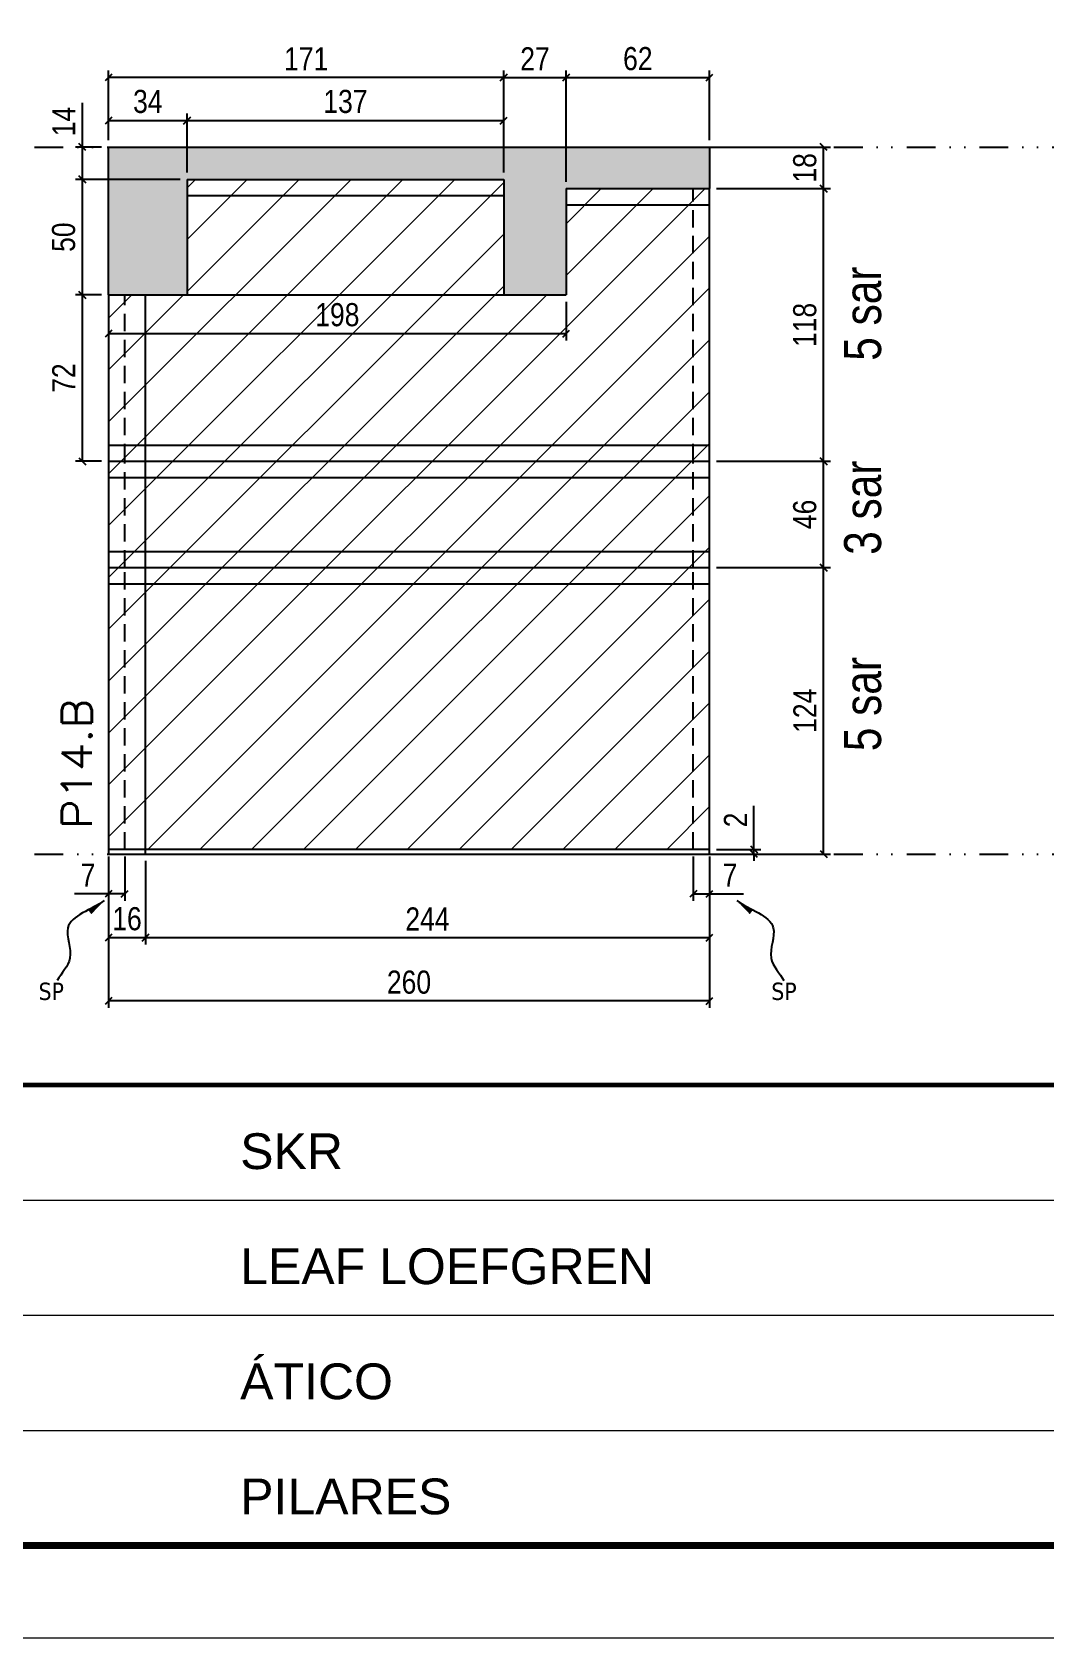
# Model space of a CAD drawing. Extents: x 14400 to 27878, y -21631 to 6985.
# Drawn here: x 19791 to 20229, y 192 to 887 of the extents above; entities that cross this region are included whole.
import ezdxf

# ---------------------------------------------------------------- set-up
doc = ezdxf.new("R2010")
doc.units = 0
for name, pattern in [('CONTINUO', [0]), ('DASHED', [0.75, 0.5, -0.25]), ('DIVIDE2', [0.625, 0.25, -0.125, 0, -0.125, 0, -0.125]), ('HIDDEN', [0.375, 0.25, -0.125])]:
    doc.linetypes.add(name, pattern=pattern)
for name, color, linetype in [('COTA', 241, 'Continuous'), ('NOMENCLATURA', 7, 'Continuous'), ('Nível', 160, 'Continuous'), ('Painéis', 200, 'Continuous'), ('SARR_2.2x7', 40, 'Continuous'), ('texto', 7, 'Continuous')]:
    doc.layers.add(name, color=color, linetype=linetype)
for name, color, linetype, lineweight in [('Folhas', 255, 'Continuous', 9), ('Hachura', 251, 'Continuous', 9), ('SARRAFO DE PRESSAO', 251, 'DASHED', 9), ('Texto Seção', 7, 'Continuous', 15)]:
    doc.layers.add(name, color=color, linetype=linetype, lineweight=lineweight)
doc.styles.add('ARIAL', font='arial.ttf')
doc.styles.add('ARIAL_NARROW', font='ARIALN.TTF', dxfattribs={"height": 0.2})
doc.styles.add('COTA TECNICA', font='techl___.ttf', dxfattribs={"height": 10})
doc.styles.add('COTA TECNICA-50', font='techl___.ttf', dxfattribs={"height": 10})
doc.styles.add('REGUA-120', font='ROMANS.shx', dxfattribs={"height": 15})
doc.styles.get("Standard").update_dxf_attribs({"font": 'arial.ttf'})
doc.dimstyles.new('COTA PAINEL-50', dxfattribs={"dimtxt": 10, "dimasz": 3, "dimexe": 3, "dimexo": 3, "dimgap": 3, "dimtad": 1, "dimdec": 1, "dimzin": 12, "dimdsep": 46, "dimtxsty": 'COTA TECNICA-50', "dimblk1": 'OBLIQUE', "dimblk2": 'OBLIQUE', "dimsah": 1, "dimcen": 0.9, "dimclrd": 4, "dimclre": 4, "dimclrt": 240, "dimadec": 1, "dimazin": 3, "dimtfac": 1, "dimtdec": 1, "dimtmove": 0, "dimatfit": 3, "dimfxl": 1, "dimtolj": 1, "dimtzin": 12, "dimarcsym": 0})
doc.dimstyles.new('PAINEL', dxfattribs={"dimtxt": 10, "dimasz": 3, "dimexe": 3, "dimexo": 3, "dimgap": 3, "dimtad": 1, "dimdec": 1, "dimzin": 12, "dimdsep": 46, "dimtxsty": 'COTA TECNICA', "dimblk1": 'OBLIQUE', "dimblk2": 'OBLIQUE', "dimsah": 1, "dimcen": 0.9, "dimclrd": 4, "dimclre": 4, "dimclrt": 240, "dimadec": 1, "dimazin": 3, "dimtfac": 1, "dimtdec": 1, "dimtmove": 0, "dimatfit": 3, "dimfxl": 1, "dimtolj": 1, "dimtzin": 12, "dimarcsym": 0})
doc.dimstyles.get("Standard").update_dxf_attribs({"dimtxt": 0.18, "dimasz": 0.18, "dimexe": 0.18, "dimexo": 0.0625, "dimgap": 0.09, "dimtad": 0, "dimtih": 1, "dimtoh": 1, "dimdec": 4, "dimzin": 0, "dimdsep": 46, "dimtxsty": 'Standard', "dimcen": 0.09, "dimadec": 0, "dimazin": 0, "dimtfac": 1, "dimtdec": 4, "dimtofl": 0, "dimtmove": 0, "dimatfit": 3, "dimfxl": 1, "dimtolj": 1, "dimtzin": 0, "dimarcsym": 0})

# ---------------------------------------------------------------- blocks, each defined once
blk = doc.blocks.new('9999999999')
at = {"color": 30, "linetype": 'CONTINUO'}
for p, q in [((98564.56, 34379.64), (99583.98, 34379.64)), ((98564.56, 34329.83), (99487.98, 34329.83)), ((98564.56, 34280.02), (99487.98, 34280.02))]:
    blk.add_line(p, q, dxfattribs=at)
at = {"color": 30, "linetype": 'CONTINUO', "const_width": 2}
blk.add_lwpolyline([(99583.98, 34230.21), (99583.98, 34414.45, 0.414214), (99568.98, 34429.45), (98228.98, 34429.45, 0.414214), (98213.98, 34414.45), (98213.98, 34245.21, 0.414214), (98228.98, 34230.21), (99583.98, 34230.21)], format="xyb", dxfattribs=at)
at = {"layer": 'Folhas'}
blk.add_lwpolyline([(98138.98, 34190.21), (99623.98, 34190.21), (99623.98, 35240.21), (98138.98, 35240.21)], close=True, dxfattribs=at)
at = {"layer": 'Folhas', "color": 30, "const_width": 3}
blk.add_lwpolyline([(98213.98, 34230.21), (99583.98, 34230.21), (99583.98, 35200.21), (98213.98, 35200.21)], close=True, dxfattribs=at)
at = {"color": 7, "linetype": 'Continuous', "ltscale": 5, "style": 'ARIAL'}
for s, height, p in [('SKR', 15.483, (98837.68, 34393.13)), ('LEAF LOEFGREN', 15.4829, (98837.68, 34343.32)), ('ÁTICO', 15.483, (98837.68, 34293.51)), ('PILARES', 15.483, (98837.68, 34243.7))]:
    blk.add_text(s, height=height, dxfattribs=at).set_placement(p)
blk = doc.blocks.new('_Oblique')
at = {"color": 0, "linetype": 'ByBlock', "lineweight": -2}
blk.add_line((-0.5, -0.5), (0.5, 0.5), dxfattribs=at)
blk = doc.blocks.new('*D1651')
at = {"layer": 'COTA', "color": 4, "lineweight": -2, "transparency": 16777216}
for p, q in [((19823.7, 530.13), (19823.7, 464.52)), ((20083.7, 530.13), (20083.7, 464.52)), ((20083.7, 467.52), (19823.7, 467.52))]:
    blk.add_line(p, q, dxfattribs=at)
at = {"layer": 'Defpoints', "color": 0, "transparency": 16777216}
for p in [(19823.7, 533.13), (20083.7, 533.13), (19823.7, 467.52)]:
    blk.add_point(p, dxfattribs=at)
at = {"layer": 'COTA', "color": 4, "lineweight": -2, "transparency": 16777216, "xscale": 3, "yscale": 3, "zscale": 3, "rotation": 180}
blk.add_blockref('_Oblique', (19823.7, 467.52), dxfattribs=at)
at = {"layer": 'COTA', "color": 4, "lineweight": -2, "transparency": 16777216, "xscale": 3, "yscale": 3, "zscale": 3}
blk.add_blockref('_Oblique', (20083.7, 467.52), dxfattribs=at)
at = {"layer": 'COTA', "color": 240, "transparency": 16777216, "insert": (19953.7, 475.62), "char_height": 10, "attachment_point": 5, "style": 'COTA TECNICA'}
blk.add_mtext('\\A1;260', dxfattribs=at)
blk = doc.blocks.new('*D1652')
at = {"layer": 'COTA', "color": 4, "lineweight": -2, "transparency": 16777216}
for p, q in [((20076.7, 530.13), (20076.7, 510.89)), ((20083.7, 528.13), (20083.7, 510.89)), ((20076.7, 513.89), (20083.7, 513.89)), ((20083.7, 513.89), (20098.43, 513.89))]:
    blk.add_line(p, q, dxfattribs=at)
at = {"layer": 'Defpoints', "color": 0, "transparency": 16777216}
for p in [(20076.7, 533.13), (20083.7, 531.13), (20083.7, 513.89)]:
    blk.add_point(p, dxfattribs=at)
at = {"layer": 'COTA', "color": 4, "lineweight": -2, "transparency": 16777216, "xscale": 3, "yscale": 3, "zscale": 3, "rotation": 180}
blk.add_blockref('_Oblique', (20076.7, 513.89), dxfattribs=at)
at = {"layer": 'COTA', "color": 4, "lineweight": -2, "transparency": 16777216, "xscale": 3, "yscale": 3, "zscale": 3}
blk.add_blockref('_Oblique', (20083.7, 513.89), dxfattribs=at)
at = {"layer": 'COTA', "color": 240, "transparency": 16777216, "insert": (20092.56, 521.97), "char_height": 10, "attachment_point": 5, "style": 'COTA TECNICA-50'}
blk.add_mtext('\\A1;7', dxfattribs=at)
blk = doc.blocks.new('*D1653')
at = {"layer": 'COTA', "color": 4, "lineweight": -2, "transparency": 16777216}
for p, q in [((19830.7, 530.13), (19830.7, 510.89)), ((19823.7, 528.13), (19823.7, 510.89)), ((19823.7, 513.89), (19808.97, 513.89)), ((19830.7, 513.89), (19823.7, 513.89))]:
    blk.add_line(p, q, dxfattribs=at)
at = {"layer": 'Defpoints', "color": 0, "transparency": 16777216}
for p in [(19823.7, 531.13), (19830.7, 533.13), (19823.7, 513.89)]:
    blk.add_point(p, dxfattribs=at)
at = {"layer": 'COTA', "color": 4, "lineweight": -2, "transparency": 16777216, "xscale": 3, "yscale": 3, "zscale": 3, "rotation": 180}
blk.add_blockref('_Oblique', (19823.7, 513.89), dxfattribs=at)
at = {"layer": 'COTA', "color": 4, "lineweight": -2, "transparency": 16777216, "xscale": 3, "yscale": 3, "zscale": 3}
blk.add_blockref('_Oblique', (19830.7, 513.89), dxfattribs=at)
at = {"layer": 'COTA', "color": 240, "transparency": 16777216, "insert": (19814.83, 521.97), "char_height": 10, "attachment_point": 5, "style": 'COTA TECNICA-50'}
blk.add_mtext('\\A1;7', dxfattribs=at)
blk = doc.blocks.new('*D1654')
at = {"layer": 'COTA', "color": 4, "lineweight": -2, "transparency": 16777216}
for p, q in [((20102.96, 533.13), (20102.96, 551.94)), ((20086.7, 533.13), (20105.96, 533.13)), ((20086.7, 531.13), (20105.96, 531.13)), ((20102.96, 531.13), (20102.96, 533.13)), ((20102.96, 531.13), (20102.96, 528.13))]:
    blk.add_line(p, q, dxfattribs=at)
at = {"layer": 'Defpoints', "color": 0, "transparency": 16777216}
for p in [(20083.7, 533.13), (20083.7, 531.13), (20102.96, 531.13)]:
    blk.add_point(p, dxfattribs=at)
at = {"layer": 'COTA', "color": 4, "lineweight": -2, "transparency": 16777216, "xscale": 3, "yscale": 3, "zscale": 3}
for p, rotation in [((20102.96, 533.13), 270), ((20102.96, 531.13), 90)]:
    blk.add_blockref('_Oblique', p, dxfattribs=dict(at, rotation=rotation))
at = {"layer": 'COTA', "color": 240, "transparency": 16777216, "insert": (20094.96, 545.88), "char_height": 10, "attachment_point": 5, "rotation": 90, "style": 'COTA TECNICA-50'}
blk.add_mtext('\\A1;2', dxfattribs=at)
blk = doc.blocks.new('*D1655')
at = {"layer": 'COTA', "color": 4, "linetype": 'ByBlock', "lineweight": -2, "transparency": 16777216}
for p, q in [((20086.7, 655.13), (20136.06, 655.13)), ((20133.06, 531.13), (20133.06, 655.13)), ((20086.7, 531.13), (20136.06, 531.13))]:
    blk.add_line(p, q, dxfattribs=at)
at = {"layer": 'Defpoints', "color": 0, "linetype": 'ByBlock', "transparency": 16777216}
for p in [(20083.7, 655.13), (20133.06, 655.13), (20083.7, 531.13)]:
    blk.add_point(p, dxfattribs=at)
at = {"layer": 'COTA', "color": 4, "linetype": 'ByBlock', "lineweight": -2, "transparency": 16777216, "xscale": 3, "yscale": 3, "zscale": 3}
for p, rotation in [((20133.06, 655.13), 90), ((20133.06, 531.13), 270)]:
    blk.add_blockref('_Oblique', p, dxfattribs=dict(at, rotation=rotation))
at = {"layer": 'COTA', "color": 240, "linetype": 'ByBlock', "transparency": 16777216, "insert": (20124.99, 593.13), "char_height": 10, "attachment_point": 5, "rotation": 90, "style": 'COTA TECNICA'}
blk.add_mtext('\\A1;124', dxfattribs=at)
blk = doc.blocks.new('*D1656')
at = {"layer": 'COTA', "color": 4, "lineweight": -2, "transparency": 16777216}
for p, q in [((19839.7, 528.13), (19839.7, 491.96)), ((20083.7, 528.13), (20083.7, 491.96)), ((19839.7, 494.96), (20083.7, 494.96))]:
    blk.add_line(p, q, dxfattribs=at)
at = {"layer": 'Defpoints', "color": 0, "transparency": 16777216}
for p in [(19839.7, 531.13), (20083.7, 531.13), (20083.7, 494.96)]:
    blk.add_point(p, dxfattribs=at)
at = {"layer": 'COTA', "color": 4, "lineweight": -2, "transparency": 16777216, "xscale": 3, "yscale": 3, "zscale": 3, "rotation": 180}
blk.add_blockref('_Oblique', (19839.7, 494.96), dxfattribs=at)
at = {"layer": 'COTA', "color": 4, "lineweight": -2, "transparency": 16777216, "xscale": 3, "yscale": 3, "zscale": 3}
blk.add_blockref('_Oblique', (20083.7, 494.96), dxfattribs=at)
at = {"layer": 'COTA', "color": 240, "transparency": 16777216, "insert": (19961.7, 503.03), "char_height": 10, "attachment_point": 5, "style": 'COTA TECNICA'}
blk.add_mtext('\\A1;244', dxfattribs=at)
blk = doc.blocks.new('*D1657')
at = {"layer": 'COTA', "color": 4, "lineweight": -2, "transparency": 16777216}
for p, q in [((19823.7, 528.13), (19823.7, 491.96)), ((19839.7, 528.13), (19839.7, 491.96)), ((19823.7, 494.96), (19839.7, 494.96))]:
    blk.add_line(p, q, dxfattribs=at)
at = {"layer": 'Defpoints', "color": 0, "transparency": 16777216}
for p in [(19823.7, 531.13), (19839.7, 531.13), (19839.7, 494.96)]:
    blk.add_point(p, dxfattribs=at)
at = {"layer": 'COTA', "color": 4, "lineweight": -2, "transparency": 16777216, "xscale": 3, "yscale": 3, "zscale": 3, "rotation": 180}
blk.add_blockref('_Oblique', (19823.7, 494.96), dxfattribs=at)
at = {"layer": 'COTA', "color": 4, "lineweight": -2, "transparency": 16777216, "xscale": 3, "yscale": 3, "zscale": 3}
blk.add_blockref('_Oblique', (19839.7, 494.96), dxfattribs=at)
at = {"layer": 'COTA', "color": 240, "transparency": 16777216, "insert": (19831.7, 503.06), "char_height": 10, "attachment_point": 5, "style": 'COTA TECNICA'}
blk.add_mtext('\\A1;16', dxfattribs=at)
blk = doc.blocks.new('*D1662')
at = {"layer": 'COTA', "color": 4, "lineweight": -2, "transparency": 16777216}
for p, q in [((20086.7, 837.13), (20136.06, 837.13)), ((20133.06, 819.13), (20133.06, 837.13)), ((20086.7, 819.13), (20136.06, 819.13))]:
    blk.add_line(p, q, dxfattribs=at)
at = {"layer": 'Defpoints', "color": 0, "transparency": 16777216}
for p in [(20083.7, 837.13), (20133.06, 837.13), (20083.7, 819.13)]:
    blk.add_point(p, dxfattribs=at)
at = {"layer": 'COTA', "color": 4, "lineweight": -2, "transparency": 16777216, "xscale": 3, "yscale": 3, "zscale": 3}
for p, rotation in [((20133.06, 837.13), 90), ((20133.06, 819.13), 270)]:
    blk.add_blockref('_Oblique', p, dxfattribs=dict(at, rotation=rotation))
at = {"layer": 'COTA', "color": 240, "transparency": 16777216, "insert": (20124.97, 828.13), "char_height": 10, "attachment_point": 5, "rotation": 90, "style": 'COTA TECNICA'}
blk.add_mtext('\\A1;18', dxfattribs=at)
blk = doc.blocks.new('*D1663')
at = {"layer": 'COTA', "color": 4, "lineweight": -2, "transparency": 16777216}
for p, q in [((19812.41, 837.13), (19812.41, 856.25)), ((19820.7, 837.13), (19809.41, 837.13)), ((19812.41, 823.13), (19812.41, 837.13)), ((19854.7, 823.13), (19809.41, 823.13))]:
    blk.add_line(p, q, dxfattribs=at)
at = {"layer": 'Defpoints', "color": 0, "transparency": 16777216}
for p in [(19812.41, 837.13), (19823.7, 837.13), (19857.7, 823.13)]:
    blk.add_point(p, dxfattribs=at)
at = {"layer": 'COTA', "color": 4, "lineweight": -2, "transparency": 16777216, "xscale": 3, "yscale": 3, "zscale": 3}
for p, rotation in [((19812.41, 837.13), 90), ((19812.41, 823.13), 270)]:
    blk.add_blockref('_Oblique', p, dxfattribs=dict(at, rotation=rotation))
at = {"layer": 'COTA', "color": 240, "transparency": 16777216, "insert": (19804.33, 848.19), "char_height": 10, "attachment_point": 5, "rotation": 90, "style": 'COTA TECNICA'}
blk.add_mtext('\\A1;14', dxfattribs=at)
blk = doc.blocks.new('*D1664')
at = {"layer": 'COTA', "color": 4, "lineweight": -2, "transparency": 16777216}
for p, q in [((19823.7, 840.13), (19823.7, 851.61)), ((19823.7, 848.61), (19857.7, 848.61)), ((19857.7, 826.13), (19857.7, 851.61))]:
    blk.add_line(p, q, dxfattribs=at)
at = {"layer": 'Defpoints', "color": 0, "transparency": 16777216}
for p in [(19857.7, 848.61), (19823.7, 837.13), (19857.7, 823.13)]:
    blk.add_point(p, dxfattribs=at)
at = {"layer": 'COTA', "color": 4, "lineweight": -2, "transparency": 16777216, "xscale": 3, "yscale": 3, "zscale": 3, "rotation": 180}
blk.add_blockref('_Oblique', (19823.7, 848.61), dxfattribs=at)
at = {"layer": 'COTA', "color": 4, "lineweight": -2, "transparency": 16777216, "xscale": 3, "yscale": 3, "zscale": 3}
blk.add_blockref('_Oblique', (19857.7, 848.61), dxfattribs=at)
at = {"layer": 'COTA', "color": 240, "transparency": 16777216, "insert": (19840.7, 856.82), "char_height": 10, "attachment_point": 5, "style": 'COTA TECNICA'}
blk.add_mtext('\\A1;34', dxfattribs=at)
blk = doc.blocks.new('*D1665')
at = {"layer": 'COTA', "color": 4, "lineweight": -2, "transparency": 16777216}
for p, q in [((19857.7, 826.13), (19857.7, 851.61)), ((19857.7, 848.61), (19994.7, 848.61)), ((19994.7, 826.13), (19994.7, 851.61))]:
    blk.add_line(p, q, dxfattribs=at)
at = {"layer": 'Defpoints', "color": 0, "transparency": 16777216}
for p in [(19994.7, 848.61), (19857.7, 823.13), (19994.7, 823.13)]:
    blk.add_point(p, dxfattribs=at)
at = {"layer": 'COTA', "color": 4, "lineweight": -2, "transparency": 16777216, "xscale": 3, "yscale": 3, "zscale": 3, "rotation": 180}
blk.add_blockref('_Oblique', (19857.7, 848.61), dxfattribs=at)
at = {"layer": 'COTA', "color": 4, "lineweight": -2, "transparency": 16777216, "xscale": 3, "yscale": 3, "zscale": 3}
blk.add_blockref('_Oblique', (19994.7, 848.61), dxfattribs=at)
at = {"layer": 'COTA', "color": 240, "transparency": 16777216, "insert": (19926.2, 856.82), "char_height": 10, "attachment_point": 5, "style": 'COTA TECNICA'}
blk.add_mtext('\\A1;137', dxfattribs=at)
blk = doc.blocks.new('*D1666')
at = {"layer": 'COTA', "color": 4, "lineweight": -2, "transparency": 16777216}
for p, q in [((19994.7, 826.13), (19994.7, 870.25)), ((20021.7, 822.13), (20021.7, 870.25)), ((19994.7, 867.25), (20021.7, 867.25))]:
    blk.add_line(p, q, dxfattribs=at)
at = {"layer": 'Defpoints', "color": 0, "transparency": 16777216}
for p in [(20021.7, 867.25), (19994.7, 823.13), (20021.7, 819.13)]:
    blk.add_point(p, dxfattribs=at)
at = {"layer": 'COTA', "color": 4, "lineweight": -2, "transparency": 16777216, "xscale": 3, "yscale": 3, "zscale": 3, "rotation": 180}
blk.add_blockref('_Oblique', (19994.7, 867.25), dxfattribs=at)
at = {"layer": 'COTA', "color": 4, "lineweight": -2, "transparency": 16777216, "xscale": 3, "yscale": 3, "zscale": 3}
blk.add_blockref('_Oblique', (20021.7, 867.25), dxfattribs=at)
at = {"layer": 'COTA', "color": 240, "transparency": 16777216, "insert": (20008.2, 875.32), "char_height": 10, "attachment_point": 5, "style": 'COTA TECNICA'}
blk.add_mtext('\\A1;27', dxfattribs=at)
blk = doc.blocks.new('*D1667')
at = {"layer": 'COTA', "color": 4, "lineweight": -2, "transparency": 16777216}
for p, q in [((20021.7, 822.13), (20021.7, 870.25)), ((20083.7, 840.13), (20083.7, 870.25)), ((20021.7, 867.25), (20083.7, 867.25))]:
    blk.add_line(p, q, dxfattribs=at)
at = {"layer": 'Defpoints', "color": 0, "transparency": 16777216}
for p in [(20083.7, 867.25), (20083.7, 837.13), (20021.7, 819.13)]:
    blk.add_point(p, dxfattribs=at)
at = {"layer": 'COTA', "color": 4, "lineweight": -2, "transparency": 16777216, "xscale": 3, "yscale": 3, "zscale": 3, "rotation": 180}
blk.add_blockref('_Oblique', (20021.7, 867.25), dxfattribs=at)
at = {"layer": 'COTA', "color": 4, "lineweight": -2, "transparency": 16777216, "xscale": 3, "yscale": 3, "zscale": 3}
blk.add_blockref('_Oblique', (20083.7, 867.25), dxfattribs=at)
at = {"layer": 'COTA', "color": 240, "transparency": 16777216, "insert": (20052.7, 875.35), "char_height": 10, "attachment_point": 5, "style": 'COTA TECNICA'}
blk.add_mtext('\\A1;62', dxfattribs=at)
blk = doc.blocks.new('*D1668')
at = {"layer": 'COTA', "color": 4, "lineweight": -2, "transparency": 16777216}
for p, q in [((19823.7, 840.13), (19823.7, 870.25)), ((19994.7, 826.13), (19994.7, 870.25)), ((19994.7, 867.25), (19823.7, 867.25))]:
    blk.add_line(p, q, dxfattribs=at)
at = {"layer": 'Defpoints', "color": 0, "transparency": 16777216}
for p in [(19823.7, 867.25), (19823.7, 837.13), (19994.7, 823.13)]:
    blk.add_point(p, dxfattribs=at)
at = {"layer": 'COTA', "color": 4, "lineweight": -2, "transparency": 16777216, "xscale": 3, "yscale": 3, "zscale": 3, "rotation": 180}
blk.add_blockref('_Oblique', (19823.7, 867.25), dxfattribs=at)
at = {"layer": 'COTA', "color": 4, "lineweight": -2, "transparency": 16777216, "xscale": 3, "yscale": 3, "zscale": 3}
blk.add_blockref('_Oblique', (19994.7, 867.25), dxfattribs=at)
at = {"layer": 'COTA', "color": 240, "transparency": 16777216, "insert": (19909.2, 875.32), "char_height": 10, "attachment_point": 5, "style": 'COTA TECNICA'}
blk.add_mtext('\\A1;171', dxfattribs=at)
blk = doc.blocks.new('*D1683')
at = {"layer": 'COTA', "color": 4, "lineweight": -2, "transparency": 16777216}
for p, q in [((19854.7, 823.13), (19809.41, 823.13)), ((19812.41, 773.13), (19812.41, 823.13)), ((19820.7, 773.13), (19809.41, 773.13))]:
    blk.add_line(p, q, dxfattribs=at)
at = {"layer": 'Defpoints', "color": 0, "transparency": 16777216}
for p in [(19812.41, 823.13), (19857.7, 823.13), (19823.7, 773.13)]:
    blk.add_point(p, dxfattribs=at)
at = {"layer": 'COTA', "color": 4, "lineweight": -2, "transparency": 16777216, "xscale": 3, "yscale": 3, "zscale": 3}
for p, rotation in [((19812.41, 823.13), 90), ((19812.41, 773.13), 270)]:
    blk.add_blockref('_Oblique', p, dxfattribs=dict(at, rotation=rotation))
at = {"layer": 'COTA', "color": 240, "transparency": 16777216, "insert": (19804.3, 798.13), "char_height": 10, "attachment_point": 5, "rotation": 90, "style": 'COTA TECNICA'}
blk.add_mtext('\\A1;50', dxfattribs=at)
blk = doc.blocks.new('*D1684')
at = {"layer": 'COTA', "color": 4, "lineweight": -2, "transparency": 16777216}
for p, q in [((20086.7, 701.13), (20136.06, 701.13)), ((20133.06, 655.13), (20133.06, 701.13)), ((20086.7, 655.13), (20136.06, 655.13))]:
    blk.add_line(p, q, dxfattribs=at)
at = {"layer": 'Defpoints', "color": 0, "transparency": 16777216}
for p in [(20083.7, 701.13), (20133.06, 701.13), (20083.7, 655.13)]:
    blk.add_point(p, dxfattribs=at)
at = {"layer": 'COTA', "color": 4, "lineweight": -2, "transparency": 16777216, "xscale": 3, "yscale": 3, "zscale": 3}
for p, rotation in [((20133.06, 701.13), 90), ((20133.06, 655.13), 270)]:
    blk.add_blockref('_Oblique', p, dxfattribs=dict(at, rotation=rotation))
at = {"layer": 'COTA', "color": 240, "transparency": 16777216, "insert": (20124.96, 678.13), "char_height": 10, "attachment_point": 5, "rotation": 90, "style": 'COTA TECNICA'}
blk.add_mtext('\\A1;46', dxfattribs=at)
blk = doc.blocks.new('*D1685')
at = {"layer": 'COTA', "color": 4, "lineweight": -2, "transparency": 16777216}
for p, q in [((20086.7, 819.13), (20136.06, 819.13)), ((20133.06, 701.13), (20133.06, 819.13)), ((20086.7, 701.13), (20136.06, 701.13))]:
    blk.add_line(p, q, dxfattribs=at)
at = {"layer": 'Defpoints', "color": 0, "transparency": 16777216}
for p in [(20083.7, 819.13), (20133.06, 819.13), (20083.7, 701.13)]:
    blk.add_point(p, dxfattribs=at)
at = {"layer": 'COTA', "color": 4, "lineweight": -2, "transparency": 16777216, "xscale": 3, "yscale": 3, "zscale": 3}
for p, rotation in [((20133.06, 819.13), 90), ((20133.06, 701.13), 270)]:
    blk.add_blockref('_Oblique', p, dxfattribs=dict(at, rotation=rotation))
at = {"layer": 'COTA', "color": 240, "transparency": 16777216, "insert": (20124.97, 760.13), "char_height": 10, "attachment_point": 5, "rotation": 90, "style": 'COTA TECNICA'}
blk.add_mtext('\\A1;118', dxfattribs=at)
blk = doc.blocks.new('*D1686')
at = {"layer": 'COTA', "color": 4, "lineweight": -2, "transparency": 16777216}
for p, q in [((19820.7, 773.13), (19809.41, 773.13)), ((19812.41, 701.13), (19812.41, 773.13)), ((19820.7, 701.13), (19809.41, 701.13))]:
    blk.add_line(p, q, dxfattribs=at)
at = {"layer": 'Defpoints', "color": 0, "transparency": 16777216}
for p in [(19812.41, 773.13), (19823.7, 773.13), (19823.7, 701.13)]:
    blk.add_point(p, dxfattribs=at)
at = {"layer": 'COTA', "color": 4, "lineweight": -2, "transparency": 16777216, "xscale": 3, "yscale": 3, "zscale": 3}
for p, rotation in [((19812.41, 773.13), 90), ((19812.41, 701.13), 270)]:
    blk.add_blockref('_Oblique', p, dxfattribs=dict(at, rotation=rotation))
at = {"layer": 'COTA', "color": 240, "transparency": 16777216, "insert": (19804.33, 737.13), "char_height": 10, "attachment_point": 5, "rotation": 90, "style": 'COTA TECNICA'}
blk.add_mtext('\\A1;72', dxfattribs=at)
blk = doc.blocks.new('*D1687')
at = {"layer": 'COTA', "color": 4, "lineweight": -2, "transparency": 16777216}
for p, q in [((19823.7, 770.13), (19823.7, 753.4)), ((20021.7, 770.13), (20021.7, 753.4)), ((19823.7, 756.4), (20021.7, 756.4))]:
    blk.add_line(p, q, dxfattribs=at)
at = {"layer": 'Defpoints', "color": 0, "transparency": 16777216}
for p in [(19823.7, 773.13), (20021.7, 773.13), (20021.7, 756.4)]:
    blk.add_point(p, dxfattribs=at)
at = {"layer": 'COTA', "color": 4, "lineweight": -2, "transparency": 16777216, "xscale": 3, "yscale": 3, "zscale": 3, "rotation": 180}
blk.add_blockref('_Oblique', (19823.7, 756.4), dxfattribs=at)
at = {"layer": 'COTA', "color": 4, "lineweight": -2, "transparency": 16777216, "xscale": 3, "yscale": 3, "zscale": 3}
blk.add_blockref('_Oblique', (20021.7, 756.4), dxfattribs=at)
at = {"layer": 'COTA', "color": 240, "transparency": 16777216, "insert": (19922.7, 764.51), "char_height": 10, "attachment_point": 5, "style": 'COTA TECNICA'}
blk.add_mtext('\\A1;198', dxfattribs=at)

msp = doc.modelspace()

# ---------------------------------------------------------------- hatches: boundary and pattern name
at = {"layer": 'COTA'}
h = msp.add_hatch(dxfattribs=at)
h.set_pattern_fill('AR-CONC', color=256, scale=0.03)
h.set_pattern_definition([(50, (4768.5, 1093.575), (5.4655401, -0.4781726), [0.5715, -6.2865]), (355, (4768.5, 1093.575), (-1.0573026, 5.7317054), [0.4572, -5.0292175]), (100.451445, (4768.9555, 1093.535), (4.4082374, 5.2535326), [0.4857003, -5.3427073]), (46.1842, (4768.5, 1095.099), (8.1323712, -1.2612698), [0.85725, -9.42975]), (96.63556, (4769.178, 1094.994), (7.122124, 7.4227837), [0.7285507, -8.0140682]), (351.18415, (4768.5, 1095.099), (7.122124, 7.4227837), [0.685799, -7.543792]), (21, (4769.262, 1094.718), (4.5484317, -3.067956), [0.5715, -6.2865]), (326, (4769.262, 1094.718), (1.8540609, 5.525639), [0.4572, -5.0292]), (71.451445, (4769.641, 1094.4624), (6.4024926, 2.457683), [0.4857003, -5.3426981]), (37.5, (4768.5, 1093.5751), (0.0926581, 2.53665117), [0, -4.96824, 0, -5.1054, 0, -5.04825]), (7.5, (4768.5, 1093.575), (2.00458988, 3.00541724), [0, -2.91084, 0, -4.85394, 0, -1.92405]), (327.5, (4766.8007, 1093.5751), (4.06771786, -0.17186232), [0, -1.905, 0, -5.9436, 0, -7.8867]), (317.5, (4766.0387, 1093.575), (4.44387544, 0.7627947), [0, -2.4765, 0, -3.94716, 0, -5.6007])])
h.paths.add_polyline_path([(19994.697, 773.135), (20021.697, 773.135), (20021.697, 819.135), (20083.697, 819.135), (20083.697, 837.135), (19823.697, 837.135), (19823.697, 773.135), (19857.697, 773.135), (19857.697, 823.135), (19994.697, 823.135)])
at = {"layer": 'Hachura'}
h = msp.add_hatch(dxfattribs=at)
h.set_pattern_fill('ANSI31', color=256, scale=5)
h.paths.add_polyline_path([(19616.518, 773.135), (19598.518, 773.135), (19598.518, 823.135), (19406.518, 823.135), (19406.518, 783.135), (19372.518, 783.135), (19372.518, 701.135), (19616.518, 701.135)])
h.paths.add_polyline_path([(19616.518, 701.135), (19372.518, 701.135), (19372.518, 655.135), (19616.518, 655.135)])
h.paths.add_polyline_path([(19616.518, 655.135), (19372.518, 655.135), (19372.518, 533.135), (19616.518, 533.135)])
h.paths.add_polyline_path([(19632.518, 655.135), (19616.518, 655.135), (19616.518, 533.135), (19632.518, 533.135)])
h.paths.add_polyline_path([(19632.518, 701.135), (19616.518, 701.135), (19616.518, 655.135), (19632.518, 655.135)])
h.paths.add_polyline_path([(19632.518, 773.135), (19616.518, 773.135), (19616.518, 701.135), (19632.518, 701.135)])
h.paths.add_polyline_path([(19839.697, 773.135), (19823.697, 773.135), (19823.697, 701.135), (19839.697, 701.135)])
h.paths.add_polyline_path([(19839.697, 701.135), (19823.697, 701.135), (19823.697, 655.135), (19839.697, 655.135)])
h.paths.add_polyline_path([(19839.697, 655.135), (19823.697, 655.135), (19823.697, 533.135), (19839.697, 533.135)])
h.paths.add_polyline_path([(20083.697, 655.135), (19839.697, 655.135), (19839.697, 533.135), (20083.697, 533.135)])
h.paths.add_polyline_path([(20083.697, 701.135), (19839.697, 701.135), (19839.697, 655.135), (20083.697, 655.135)])
h.paths.add_polyline_path([(20083.697, 819.135), (20021.697, 819.135), (20021.697, 773.135), (19839.697, 773.135), (19839.697, 701.135), (20083.697, 701.135)])
h.paths.add_polyline_path([(19994.697, 823.135), (19857.697, 823.135), (19857.697, 773.135), (19994.697, 773.135)])
h.paths.add_polyline_path([(20296.658, 777.135), (20277.658, 777.135), (20277.658, 533.135), (20296.658, 533.135)])
h.paths.add_polyline_path([(20296.658, 783.135), (20277.658, 783.135), (20277.658, 777.135), (20296.658, 777.135)])
h.paths.add_polyline_path([(20481.89, 773.135), (20462.89, 773.135), (20462.89, 533.135), (20481.89, 533.135)])

# ---------------------------------------------------------------- linework, layer by layer
at = {"layer": 'COTA'}
for p, q in [((19823.697, 773.135), (19823.697, 837.135)), ((19823.697, 837.135), (20083.697, 837.135)), ((20083.697, 837.135), (20083.697, 819.135))]:
    msp.add_line(p, q, dxfattribs=at)
at = {"layer": 'Nível', "color": 4, "linetype": 'DIVIDE2', "ltscale": 50}
for p, q in [((19256.967, 837.135), (20626.967, 837.135)), ((19256.967, 531.135), (20626.967, 531.135))]:
    msp.add_line(p, q, dxfattribs=at)
at = {"layer": 'Painéis'}
for p, q in [((19857.697, 823.135), (19994.697, 823.135)), ((19857.697, 823.135), (19857.697, 773.135)), ((19994.697, 823.135), (19994.697, 773.135)), ((20021.697, 819.135), (20083.697, 819.135)), ((20021.697, 819.135), (20021.697, 773.135)), ((20083.697, 533.135), (20083.697, 819.135)), ((19823.697, 773.135), (19823.697, 533.135)), ((19823.697, 773.135), (20021.697, 773.135)), ((19839.697, 531.135), (19839.697, 773.135)), ((19823.697, 701.135), (20083.697, 701.135)), ((19823.697, 655.135), (20083.697, 655.135))]:
    msp.add_line(p, q, dxfattribs=at)
msp.add_lwpolyline([(20083.697, 533.135), (19823.697, 533.135), (19823.697, 531.135), (20083.697, 531.135)], close=True, dxfattribs=at)
at = {"layer": 'SARR_2.2x7'}
for p, q in [((19857.697, 816.135), (19994.697, 816.135)), ((20021.697, 812.135), (20083.697, 812.135)), ((19823.697, 708.135), (20083.697, 708.135)), ((19823.697, 694.135), (20083.697, 694.135)), ((19823.697, 662.135), (20083.697, 662.135)), ((19823.697, 648.135), (20083.697, 648.135))]:
    msp.add_line(p, q, dxfattribs=at)
at = {"layer": 'SARR_2.2x7', "linetype": 'HIDDEN', "ltscale": 30}
for p, q in [((20076.697, 701.135), (20076.697, 819.135)), ((19830.697, 701.135), (19830.697, 773.135)), ((19830.697, 655.135), (19830.697, 701.135)), ((20076.697, 655.135), (20076.697, 701.135)), ((19830.697, 533.135), (19830.697, 655.135)), ((20076.697, 533.135), (20076.697, 655.135))]:
    msp.add_line(p, q, dxfattribs=at)

# ---------------------------------------------------------------- block references
at = {"layer": 'SARRAFO DE PRESSAO', "color": 6, "linetype": 'ByBlock'}
msp.add_blockref('9999999999', (-78957.011, -33998.353), dxfattribs=at)

# ---------------------------------------------------------------- texts
at = {"layer": 'NOMENCLATURA', "style": 'ARIAL_NARROW'}
for s, p in [('5 sar', (20157.94, 744.654)), ('3 sar', (20157.94, 660.654)), ('5 sar', (20157.94, 575.654))]:
    msp.add_text(s, height=16, rotation=90, dxfattribs=at).set_placement(p)
at = {"layer": 'texto', "color": 0, "char_height": 7.5, "attachment_point": 5}
for insert in [(19798.92, 471.644), (20115.945, 471.644)]:
    msp.add_mtext('{\\fTahoma|b0|i0|c0|p34;\\C4;SP}', dxfattribs=dict(at, insert=insert))
at = {"layer": 'Texto Seção', "style": 'REGUA-120', "width": 1.1}
msp.add_text('P14.B', height=13, rotation=90, dxfattribs=at).set_placement((19816.448, 541.898))

# ---------------------------------------------------------------- dimensions: what is measured, and where the dimension line sits
at = {"layer": 'COTA'}
for base, p1, p2, dimstyle, picture, middle in [((19823.697, 867.247), (19994.697, 823.135), (19823.697, 837.135), 'PAINEL', '*D1668', (19909.197, 875.321)), ((19857.697, 848.605), (19823.697, 837.135), (19857.697, 823.135), 'PAINEL', '*D1664', (19840.697, 856.825)), ((20021.697, 756.404), (19823.697, 773.135), (20021.697, 773.135), 'PAINEL', '*D1687', (19922.697, 764.507)), ((20083.697, 513.893), (20076.697, 533.135), (20083.697, 531.135), 'COTA PAINEL-50', '*D1652', (20092.563, 521.966))]:
    dim = msp.add_linear_dim(base=base, p1=p1, p2=p2, dimstyle=dimstyle, dxfattribs=at)
    dim.commit()
    dim.dimension.update_dxf_attribs({"geometry": picture, "text_midpoint": middle})
for base, p1, p2, picture, middle in [((20021.697, 867.247), (19994.697, 823.135), (20021.697, 819.135), '*D1666', (20008.197, 875.321)), ((20083.697, 867.247), (20021.697, 819.135), (20083.697, 837.135), '*D1667', (20052.697, 875.35)), ((19994.697, 848.605), (19857.697, 823.135), (19994.697, 823.135), '*D1665', (19926.197, 856.825)), ((20083.697, 494.955), (19839.697, 531.135), (20083.697, 531.135), '*D1656', (19961.697, 503.028))]:
    dim = msp.add_linear_dim(base=base, p1=p1, p2=p2, dimstyle='PAINEL', override={"dimtmove": 1}, dxfattribs=at)
    dim.commit()
    dim.dimension.update_dxf_attribs({"geometry": picture, "text_midpoint": middle})
for base, p1, p2, angle, dimstyle, picture, middle in [((19812.408, 837.135), (19857.697, 823.135), (19823.697, 837.135), 90, 'PAINEL', '*D1663', (19804.335, 848.193)), ((20133.065, 837.135), (20083.697, 819.135), (20083.697, 837.135), 90, 'PAINEL', '*D1662', (20124.97, 828.135)), ((19812.408, 823.135), (19823.697, 773.135), (19857.697, 823.135), 90, 'PAINEL', '*D1683', (19804.298, 798.135)), ((19812.408, 773.135), (19823.697, 701.135), (19823.697, 773.135), 90, 'PAINEL', '*D1686', (19804.335, 737.135)), ((20133.065, 701.135), (20083.697, 655.135), (20083.697, 701.135), 90, 'PAINEL', '*D1684', (20124.962, 678.135)), ((19823.697, 513.893), (19830.697, 533.135), (19823.697, 531.135), 180, 'COTA PAINEL-50', '*D1653', (19814.832, 521.966))]:
    dim = msp.add_linear_dim(base=base, p1=p1, p2=p2, angle=angle, dimstyle=dimstyle, dxfattribs=at)
    dim.commit()
    dim.dimension.update_dxf_attribs({"geometry": picture, "text_midpoint": middle})
for base, p1, p2, angle, override, picture, middle in [((20133.065, 819.135), (20083.697, 701.135), (20083.697, 819.135), 90, {"dimtmove": 1}, '*D1685', (20124.97, 760.135)), ((19823.697, 467.517), (20083.697, 533.135), (19823.697, 533.135), 180, {"dimarcsym": 2}, '*D1651', (19953.697, 475.62))]:
    dim = msp.add_linear_dim(base=base, p1=p1, p2=p2, angle=angle, dimstyle='PAINEL', override=override, dxfattribs=at)
    dim.commit()
    dim.dimension.update_dxf_attribs({"geometry": picture, "text_midpoint": middle})
at = {"layer": 'COTA', "linetype": 'ByBlock'}
dim = msp.add_aligned_dim(p1=(20083.697, 531.135), p2=(20083.697, 655.135), distance=-49.367, dimstyle='PAINEL', dxfattribs=at)
dim.commit()
dim.dimension.update_dxf_attribs({"geometry": '*D1655', "text_midpoint": (20124.992, 593.135)})
at = {"layer": 'COTA'}
dim = msp.add_linear_dim(base=(20102.956, 531.135), p1=(20083.697, 533.135), p2=(20083.697, 531.135), angle=90, dimstyle='COTA PAINEL-50', dxfattribs=at)
dim.commit()
dim.dimension.update_dxf_attribs({"geometry": '*D1654', "text_midpoint": (20102.956, 545.882), "dimtype": 160})
dim = msp.add_linear_dim(base=(19839.697, 494.955), p1=(19823.697, 531.135), p2=(19839.697, 531.135), dimstyle='PAINEL', dxfattribs=at)
dim.commit()
dim.dimension.update_dxf_attribs({"geometry": '*D1657', "text_midpoint": (19831.697, 494.955), "dimtype": 160})

# ---------------------------------------------------------------- leaders
at = {"layer": 'COTA', "path_type": 1}
for points in [[(19821.868, 510.954), (19806.083, 499.119), (19807.008, 486.113), (19801.456, 476.331)], [(20095.526, 510.954), (20111.311, 499.119), (20110.386, 486.113), (20115.939, 476.331)]]:
    msp.add_leader(points, dimstyle='Standard', override={"dimasz": 8}, dxfattribs=at)

doc.saveas('drawing.dxf')
